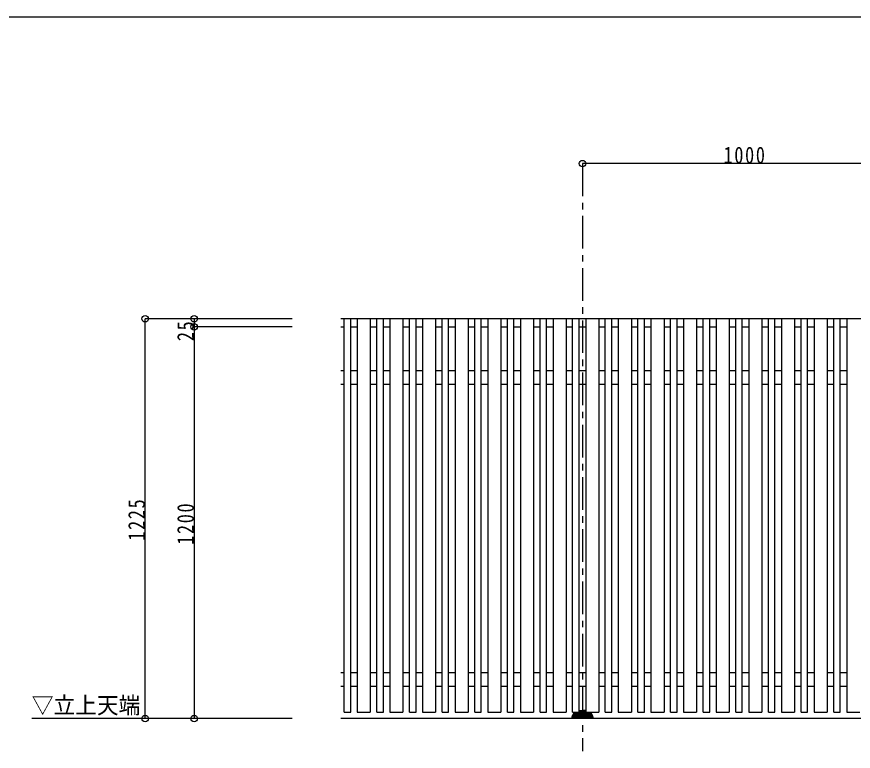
# Model space of a CAD drawing. Units: millimetres at full size, sheet at 1:5, with parts at other scales. Extents: x -1050 to 1050, y -742 to 742.
# Drawn here: x -338 to 302, y 120 to 682 of the extents above; entities that cross this region are included whole.
import ezdxf
from ezdxf.enums import TextEntityAlignment as Align

# ---------------------------------------------------------------- set-up
doc = ezdxf.new("R2010")
doc.units = ezdxf.units.MM
doc.header["$LTSCALE"] = 5
doc.linetypes.add('CHAIN1', pattern=[8, 5, -1, 1, -1])
doc.layers.add('1-5_図枠1_1', color=7, linetype='Continuous')
doc.layers.add('1-6_姿図', color=7, linetype='Continuous')
doc.styles.add('ＭＳ ゴシック', font='')
doc.styles.get('ＭＳ ゴシック').set_extended_font_data('MS Gothic')

# ---------------------------------------------------------------- blocks, each defined once
blk = doc.blocks.new('dimension_origin')
at = {"color": 0, "linetype": 'Continuous', "lineweight": -2}
blk.add_circle((0, 0), 1.25, dxfattribs=at)

msp = doc.modelspace()

# ---------------------------------------------------------------- linework, layer by layer
at = {"layer": '1-5_図枠1_1'}
msp.add_line((-990, 682.5), (703.535, 682.5), dxfattribs=at)
at = {"layer": '1-6_姿図', "linetype": 'CHAIN1'}
msp.add_line((95, 570), (95, 120), dxfattribs=at)
at = {"layer": '1-6_姿図'}
for p, q in [((345, 570), (95, 570)), ((-127.5, 451.25), (-240, 451.25)), ((-240, 145), (-240, 451.25)), ((-202.5, 451.25), (-202.5, 434.111)), ((872.5, 451.25), (-90, 451.25)), ((-87.5, 150), (-87.5, 451.25)), ((-67.5, 451.25), (-67.5, 150)), ((-62.5, 150), (-62.5, 451.25)), ((-42.5, 451.25), (-42.5, 150)), ((-37.5, 150), (-37.5, 451.25)), ((-17.5, 451.25), (-17.5, 150)), ((-12.5, 150), (-12.5, 451.25)), ((7.5, 451.25), (7.5, 150)), ((12.5, 150), (12.5, 451.25)), ((32.5, 451.25), (32.5, 150)), ((37.5, 150), (37.5, 451.25)), ((57.5, 451.25), (57.5, 150)), ((62.5, 150), (62.5, 451.25)), ((82.5, 451.25), (82.5, 150)), ((87.5, 150), (87.5, 451.25)), ((107.5, 451.25), (107.5, 150)), ((112.5, 150), (112.5, 451.25)), ((132.5, 451.25), (132.5, 150)), ((137.5, 150), (137.5, 451.25)), ((157.5, 451.25), (157.5, 150)), ((162.5, 150), (162.5, 451.25)), ((182.5, 451.25), (182.5, 150)), ((187.5, 150), (187.5, 451.25)), ((207.5, 451.25), (207.5, 150)), ((212.5, 150), (212.5, 451.25)), ((232.5, 451.25), (232.5, 150)), ((237.5, 150), (237.5, 451.25)), ((257.5, 451.25), (257.5, 150)), ((262.5, 150), (262.5, 451.25)), ((282.5, 451.25), (282.5, 150)), ((287.5, 150), (287.5, 451.25)), ((-127.5, 445), (-202.5, 445)), ((-202.5, 445), (-202.5, 145)), ((-90, 445), (-87.5, 445)), ((-82.5, 445), (-77.5, 445)), ((-67.5, 445), (-62.5, 445)), ((-57.5, 445), (-52.5, 445)), ((-42.5, 445), (-37.5, 445)), ((-32.5, 445), (-27.5, 445)), ((-17.5, 445), (-12.5, 445)), ((-7.5, 445), (-2.5, 445)), ((7.5, 445), (12.5, 445)), ((17.5, 445), (22.5, 445)), ((32.5, 445), (37.5, 445)), ((42.5, 445), (47.5, 445)), ((57.5, 445), (62.5, 445)), ((67.5, 445), (72.5, 445)), ((82.5, 445), (87.5, 445)), ((92.5, 445), (97.5, 445)), ((107.5, 445), (112.5, 445)), ((117.5, 445), (122.5, 445)), ((132.5, 445), (137.5, 445)), ((142.5, 445), (147.5, 445)), ((157.5, 445), (162.5, 445)), ((167.5, 445), (172.5, 445)), ((182.5, 445), (187.5, 445)), ((192.5, 445), (197.5, 445)), ((207.5, 445), (212.5, 445)), ((217.5, 445), (222.5, 445)), ((232.5, 445), (237.5, 445)), ((242.5, 445), (247.5, 445)), ((257.5, 445), (262.5, 445)), ((267.5, 445), (272.5, 445)), ((282.5, 445), (287.5, 445)), ((292.5, 445), (297.5, 445)), ((-90, 411.5), (-87.5, 411.5)), ((-82.5, 411.5), (-77.5, 411.5)), ((-67.5, 411.5), (-62.5, 411.5)), ((-57.5, 411.5), (-52.5, 411.5)), ((-42.5, 411.5), (-37.5, 411.5)), ((-32.5, 411.5), (-27.5, 411.5)), ((-17.5, 411.5), (-12.5, 411.5)), ((-7.5, 411.5), (-2.5, 411.5)), ((7.5, 411.5), (12.5, 411.5)), ((17.5, 411.5), (22.5, 411.5)), ((32.5, 411.5), (37.5, 411.5)), ((42.5, 411.5), (47.5, 411.5)), ((57.5, 411.5), (62.5, 411.5)), ((67.5, 411.5), (72.5, 411.5)), ((82.5, 411.5), (87.5, 411.5)), ((92.5, 411.5), (97.5, 411.5)), ((107.5, 411.5), (112.5, 411.5)), ((117.5, 411.5), (122.5, 411.5)), ((132.5, 411.5), (137.5, 411.5)), ((142.5, 411.5), (147.5, 411.5)), ((157.5, 411.5), (162.5, 411.5)), ((167.5, 411.5), (172.5, 411.5)), ((182.5, 411.5), (187.5, 411.5)), ((192.5, 411.5), (197.5, 411.5)), ((207.5, 411.5), (212.5, 411.5)), ((217.5, 411.5), (222.5, 411.5)), ((232.5, 411.5), (237.5, 411.5)), ((242.5, 411.5), (247.5, 411.5)), ((257.5, 411.5), (262.5, 411.5)), ((267.5, 411.5), (272.5, 411.5)), ((282.5, 411.5), (287.5, 411.5)), ((292.5, 411.5), (297.5, 411.5)), ((-90, 401), (-87.5, 401)), ((-82.5, 401), (-77.5, 401)), ((-67.5, 401), (-62.5, 401)), ((-57.5, 401), (-52.5, 401)), ((-42.5, 401), (-37.5, 401)), ((-32.5, 401), (-27.5, 401)), ((-17.5, 401), (-12.5, 401)), ((-7.5, 401), (-2.5, 401)), ((7.5, 401), (12.5, 401)), ((17.5, 401), (22.5, 401)), ((32.5, 401), (37.5, 401)), ((42.5, 401), (47.5, 401)), ((57.5, 401), (62.5, 401)), ((67.5, 401), (72.5, 401)), ((82.5, 401), (87.5, 401)), ((92.5, 401), (97.5, 401)), ((107.5, 401), (112.5, 401)), ((117.5, 401), (122.5, 401)), ((132.5, 401), (137.5, 401)), ((142.5, 401), (147.5, 401)), ((157.5, 401), (162.5, 401)), ((167.5, 401), (172.5, 401)), ((182.5, 401), (187.5, 401)), ((192.5, 401), (197.5, 401)), ((207.5, 401), (212.5, 401)), ((217.5, 401), (222.5, 401)), ((232.5, 401), (237.5, 401)), ((242.5, 401), (247.5, 401)), ((257.5, 401), (262.5, 401)), ((267.5, 401), (272.5, 401)), ((282.5, 401), (287.5, 401)), ((292.5, 401), (297.5, 401)), ((-90, 180.25), (-87.5, 180.25)), ((-82.5, 180.25), (-77.5, 180.25)), ((-67.5, 180.25), (-62.5, 180.25)), ((-57.5, 180.25), (-52.5, 180.25)), ((-42.5, 180.25), (-37.5, 180.25)), ((-32.5, 180.25), (-27.5, 180.25)), ((-17.5, 180.25), (-12.5, 180.25)), ((-7.5, 180.25), (-2.5, 180.25)), ((7.5, 180.25), (12.5, 180.25)), ((17.5, 180.25), (22.5, 180.25)), ((32.5, 180.25), (37.5, 180.25)), ((42.5, 180.25), (47.5, 180.25)), ((57.5, 180.25), (62.5, 180.25)), ((67.5, 180.25), (72.5, 180.25)), ((82.5, 180.25), (87.5, 180.25)), ((92.5, 180.25), (97.5, 180.25)), ((107.5, 180.25), (112.5, 180.25)), ((117.5, 180.25), (122.5, 180.25)), ((132.5, 180.25), (137.5, 180.25)), ((142.5, 180.25), (147.5, 180.25)), ((157.5, 180.25), (162.5, 180.25)), ((167.5, 180.25), (172.5, 180.25)), ((182.5, 180.25), (187.5, 180.25)), ((192.5, 180.25), (197.5, 180.25)), ((207.5, 180.25), (212.5, 180.25)), ((217.5, 180.25), (222.5, 180.25)), ((232.5, 180.25), (237.5, 180.25)), ((242.5, 180.25), (247.5, 180.25)), ((257.5, 180.25), (262.5, 180.25)), ((267.5, 180.25), (272.5, 180.25)), ((282.5, 180.25), (287.5, 180.25)), ((292.5, 180.25), (297.5, 180.25)), ((-90, 169.75), (-87.5, 169.75)), ((-82.5, 169.75), (-77.5, 169.75)), ((-67.5, 169.75), (-62.5, 169.75)), ((-57.5, 169.75), (-52.5, 169.75)), ((-42.5, 169.75), (-37.5, 169.75)), ((-32.5, 169.75), (-27.5, 169.75)), ((-17.5, 169.75), (-12.5, 169.75)), ((-7.5, 169.75), (-2.5, 169.75)), ((7.5, 169.75), (12.5, 169.75)), ((17.5, 169.75), (22.5, 169.75)), ((32.5, 169.75), (37.5, 169.75)), ((42.5, 169.75), (47.5, 169.75)), ((57.5, 169.75), (62.5, 169.75)), ((67.5, 169.75), (72.5, 169.75)), ((82.5, 169.75), (87.5, 169.75)), ((92.5, 169.75), (97.5, 169.75)), ((107.5, 169.75), (112.5, 169.75)), ((117.5, 169.75), (122.5, 169.75)), ((132.5, 169.75), (137.5, 169.75)), ((142.5, 169.75), (147.5, 169.75)), ((157.5, 169.75), (162.5, 169.75)), ((167.5, 169.75), (172.5, 169.75)), ((182.5, 169.75), (187.5, 169.75)), ((192.5, 169.75), (197.5, 169.75)), ((207.5, 169.75), (212.5, 169.75)), ((217.5, 169.75), (222.5, 169.75)), ((232.5, 169.75), (237.5, 169.75)), ((242.5, 169.75), (247.5, 169.75)), ((257.5, 169.75), (262.5, 169.75)), ((267.5, 169.75), (272.5, 169.75)), ((282.5, 169.75), (287.5, 169.75)), ((292.5, 169.75), (297.5, 169.75)), ((87.505, 147.76), (87.505, 147.407)), ((87.908, 148.524), (87.908, 148.2)), ((87.908, 148.2), (95, 148.2)), ((88.36, 149.001), (95, 149.001)), ((88.424, 149.302), (88.424, 149.001)), ((88.882, 149.8), (95, 149.8)), ((89.073, 150), (89.073, 149.8)), ((92.5, 151.25), (95, 151.25)), ((92.5, 150.6), (95, 150.6)), ((97.5, 151.25), (95, 151.25)), ((97.5, 150.6), (95, 150.6)), ((101.119, 149.8), (95, 149.8)), ((101.64, 149.001), (95, 149.001)), ((102.092, 148.2), (95, 148.2)), ((100.928, 150), (100.928, 149.8)), ((101.576, 149.302), (101.576, 149.001)), ((102.092, 148.524), (102.092, 148.2)), ((102.495, 147.76), (102.495, 147.407)), ((-127.5, 145), (-326.963, 145)), ((877.5, 145), (-90, 145)), ((86.75, 145.482), (86.75, 145)), ((86.941, 146.311), (86.941, 145.8)), ((86.941, 145.8), (95, 145.8)), ((87.187, 147.014), (87.187, 146.599)), ((87.187, 146.6), (95, 146.6)), ((87.505, 147.407), (95, 147.407)), ((102.495, 147.407), (95, 147.407)), ((102.813, 146.6), (95, 146.6)), ((103.059, 145.8), (95, 145.8)), ((102.813, 147.014), (102.813, 146.599)), ((103.059, 146.311), (103.059, 145.8)), ((103.25, 145.482), (103.25, 145))]:
    msp.add_line(p, q, dxfattribs=at)
for points in [[(-87.5, 150), (-82.5, 150), (-82.5, 451.25)], [(-77.5, 451.25), (-77.5, 150), (-67.5, 150)], [(-62.5, 150), (-57.5, 150), (-57.5, 451.25)], [(-52.5, 451.25), (-52.5, 150), (-42.5, 150)], [(-37.5, 150), (-32.5, 150), (-32.5, 451.25)], [(-27.5, 451.25), (-27.5, 150), (-17.5, 150)], [(-12.5, 150), (-7.5, 150), (-7.5, 451.25)], [(-2.5, 451.25), (-2.5, 150), (7.5, 150)], [(12.5, 150), (17.5, 150), (17.5, 451.25)], [(22.5, 451.25), (22.5, 150), (32.5, 150)], [(37.5, 150), (42.5, 150), (42.5, 451.25)], [(47.5, 451.25), (47.5, 150), (57.5, 150)], [(62.5, 150), (67.5, 150), (67.5, 451.25)], [(72.5, 451.25), (72.5, 150), (82.5, 150)], [(87.5, 150), (92.5, 150), (92.5, 451.25)], [(97.5, 451.25), (97.5, 150), (107.5, 150)], [(112.5, 150), (117.5, 150), (117.5, 451.25)], [(122.5, 451.25), (122.5, 150), (132.5, 150)], [(137.5, 150), (142.5, 150), (142.5, 451.25)], [(147.5, 451.25), (147.5, 150), (157.5, 150)], [(162.5, 150), (167.5, 150), (167.5, 451.25)], [(172.5, 451.25), (172.5, 150), (182.5, 150)], [(187.5, 150), (192.5, 150), (192.5, 451.25)], [(197.5, 451.25), (197.5, 150), (207.5, 150)], [(212.5, 150), (217.5, 150), (217.5, 451.25)], [(222.5, 451.25), (222.5, 150), (232.5, 150)], [(237.5, 150), (242.5, 150), (242.5, 451.25)], [(247.5, 451.25), (247.5, 150), (257.5, 150)], [(262.5, 150), (267.5, 150), (267.5, 451.25)], [(272.5, 451.25), (272.5, 150), (282.5, 150)], [(287.5, 150), (292.5, 150), (292.5, 451.25)], [(297.5, 451.25), (297.5, 150), (307.5, 150)]]:
    msp.add_lwpolyline(points, dxfattribs=at)
for centre, radius, start, end in [((87.92, 147.785), 0.415, 91.62275, 183.49063), ((88.373, 148.536), 0.466, 91.64474, 181.439), ((88.912, 149.312), 0.488, 86.57068, 181.25523), ((101.088, 149.312), 0.488, 358.74477, 93.42932), ((101.627, 148.536), 0.466, 358.561, 88.35526), ((102.081, 147.785), 0.415, 356.50937, 88.37725), ((87.114, 145.48), 0.364, 118.33625, 179.71056), ((87.244, 146.303), 0.303, 100.92102, 178.46143), ((87.556, 147.04), 0.37, 97.87545, 184.11221), ((102.444, 147.04), 0.37, 355.88779, 82.12455), ((102.756, 146.303), 0.303, 1.53857, 79.07898), ((102.886, 145.48), 0.364, 0.28944, 61.66375)]:
    msp.add_arc(centre, radius, start, end, dxfattribs=at)

# ---------------------------------------------------------------- block references
at = {"layer": '1-6_姿図', "xscale": 2, "yscale": 2}
for p, rotation in [((95, 570), 180), ((-240, 451.25), 90), ((-202.5, 451.25), 90), ((-202.5, 445), 90), ((-202.5, 445), 270), ((-240, 145), 270), ((-202.5, 145), 270)]:
    msp.add_blockref('dimension_origin', p, dxfattribs=dict(at, rotation=rotation))

# ---------------------------------------------------------------- texts
at = {"layer": '1-6_姿図', "style": 'ＭＳ ゴシック', "width": 0.95}
msp.add_text('▽立上天端', height=12.83, dxfattribs=at).set_placement((-326.851, 145), align=Align.BOTTOM_LEFT)
at = {"layer": '1-6_姿図', "insert": (203.125, 570), "char_height": 12.83, "attachment_point": 7, "style": 'ＭＳ ゴシック'}
msp.add_mtext('\\T1.18;\\W0.8;1000', dxfattribs=at)
at = {"layer": '1-6_姿図', "char_height": 12.83, "attachment_point": 7, "rotation": 90, "style": 'ＭＳ ゴシック'}
for s, insert in [('\\T1.17;\\W0.8;25', (-202.5, 434.111)), ('\\T1.18;\\W0.8;1225', (-240, 281.25)), ('\\T1.18;\\W0.8;1200', (-202.5, 278.125))]:
    msp.add_mtext(s, dxfattribs=dict(at, insert=insert))

doc.saveas('drawing.dxf')
